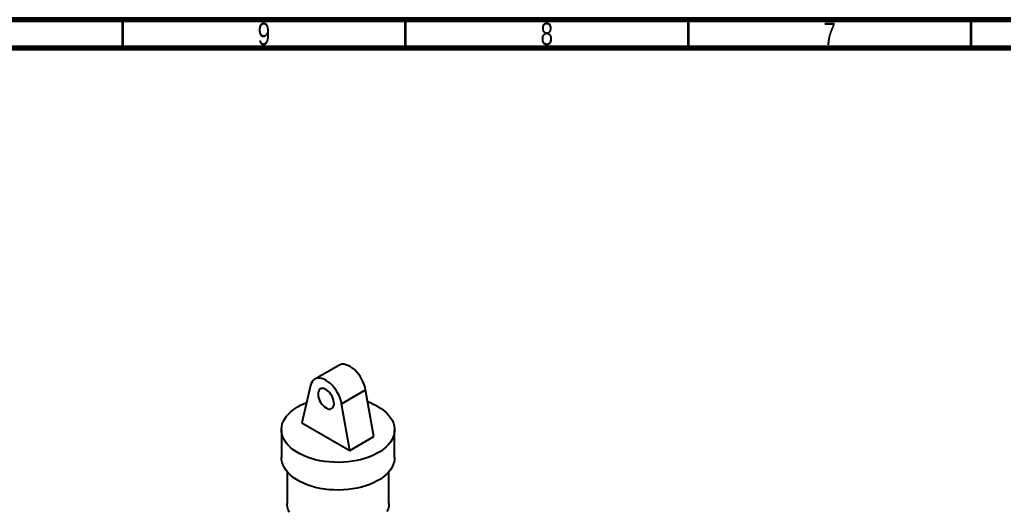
# Model space of a CAD drawing. Header units: millimetres. Extents: x 1 to 1184, y 0 to 836.
# Drawn here: x 731.3 to 905.2, y 749.2 to 836 of the extents above; entities that cross this region are included whole.
import ezdxf

# ---------------------------------------------------------------- set-up
doc = ezdxf.new("R2010")
doc.units = ezdxf.units.MM
doc.styles.add('SLDTEXTSTYLE0', font='TXT', dxfattribs={"width": 0.75})

msp = doc.modelspace()

# ---------------------------------------------------------------- linework, layer by layer
at = {"color": 7, "linetype": 'Continuous', "lineweight": 70}
for p, q in [((15, 836), (1184, 836)), ((20, 831), (1179, 831))]:
    msp.add_line(p, q, dxfattribs=at)
at = {"color": 7, "linetype": 'Continuous', "lineweight": 35}
for p, q in [((749.5, 831), (749.5, 836)), ((799.5, 831), (799.5, 836)), ((849.5, 831), (849.5, 836)), ((899.5, 831), (899.5, 836))]:
    msp.add_line(p, q, dxfattribs=at)
at = {"color": 7, "linetype": 'Continuous', "lineweight": 25}
for p, q in [((787.68, 774.86), (783.44, 772.41)), ((782.68, 771.29), (781.15, 764.72)), ((788.2, 768.07), (792.44, 770.52)), ((793.88, 762.27), (792.44, 770.52)), ((789.63, 759.82), (788.2, 768.07)), ((777.56, 763.47), (777.56, 758.57)), ((781.15, 764.72), (789.63, 759.82)), ((797.56, 758.57), (797.56, 763.47)), ((789.63, 759.82), (793.88, 762.27)), ((778.56, 756.06), (778.56, 750.41)), ((796.56, 750.41), (796.56, 756.06))]:
    msp.add_line(p, q, dxfattribs=at)
at = {"color": 7, "linetype": 'Continuous', "lineweight": 25, "flags": 128}
for points in [[(792.44, 770.52), (792.33, 771), (792.17, 771.49), (791.97, 771.98), (791.73, 772.46), (791.45, 772.92), (791.14, 773.35), (790.8, 773.74), (790.45, 774.1), (790.07, 774.4), (789.7, 774.65), (789.32, 774.85), (788.94, 774.98), (788.58, 775.04), (788.24, 775.04), (787.93, 774.98), (787.68, 774.86)], [(788.2, 768.07), (788.09, 768.55), (787.93, 769.04), (787.73, 769.53), (787.49, 770.01), (787.21, 770.47), (786.9, 770.9), (786.56, 771.3), (786.2, 771.65), (785.83, 771.95), (785.45, 772.21), (785.07, 772.4), (784.7, 772.53), (784.34, 772.59), (784, 772.59), (783.69, 772.53), (783.41, 772.4), (783.16, 772.2), (782.96, 771.95), (782.8, 771.65), (782.68, 771.29)], [(785.44, 767.32), (785.7, 767.19), (785.96, 767.13), (786.2, 767.13), (786.41, 767.2), (786.59, 767.34), (786.72, 767.53), (786.81, 767.77), (786.85, 768.06), (786.84, 768.37), (786.77, 768.71), (786.66, 769.06), (786.5, 769.4), (786.31, 769.73), (786.08, 770.03), (785.83, 770.29), (785.57, 770.5), (785.3, 770.65), (785.04, 770.75), (784.79, 770.78), (784.56, 770.74), (784.37, 770.64), (784.21, 770.47), (784.1, 770.26), (784.04, 769.99), (784.02, 769.69), (784.06, 769.36), (784.15, 769.01), (784.28, 768.67), (784.46, 768.33), (784.67, 768.02), (784.91, 767.74), (785.17, 767.5), (785.44, 767.32)], [(794.63, 767.55), (795.19, 767.2), (795.71, 766.82), (796.16, 766.41), (796.56, 765.98), (796.89, 765.54), (797.16, 765.08), (797.36, 764.61), (797.49, 764.14), (797.55, 763.65), (797.54, 763.17), (797.46, 762.69), (797.32, 762.21), (797.1, 761.75), (796.82, 761.29), (796.47, 760.85), (796.06, 760.43), (795.58, 760.03), (795.06, 759.65), (794.48, 759.31), (793.85, 758.99), (793.18, 758.7), (792.47, 758.44), (791.72, 758.22), (790.94, 758.04), (790.14, 757.9), (789.33, 757.79), (788.5, 757.72), (787.66, 757.7), (786.82, 757.71), (785.99, 757.77), (785.17, 757.87), (784.37, 758), (783.59, 758.17), (782.83, 758.38), (782.11, 758.63), (781.43, 758.91), (780.79, 759.22), (780.2, 759.56), (779.65, 759.93), (779.17, 760.33), (778.74, 760.74), (778.38, 761.18), (778.08, 761.63), (777.85, 762.09), (777.68, 762.57), (777.58, 763.05), (777.56, 763.53), (777.6, 764.02), (777.71, 764.49), (777.9, 764.97), (778.15, 765.43), (778.46, 765.87), (778.84, 766.31), (779.29, 766.72), (779.79, 767.1), (780.34, 767.47), (780.94, 767.8), (781.59, 768.11), (781.98, 768.26)], [(797.56, 758.57), (797.54, 758.27), (797.46, 757.79), (797.32, 757.31), (797.1, 756.85), (796.82, 756.39), (796.47, 755.95), (796.06, 755.53), (795.58, 755.13), (795.06, 754.75), (794.48, 754.41), (793.85, 754.09), (793.18, 753.8), (792.47, 753.54), (791.72, 753.32), (790.94, 753.14), (790.14, 753), (789.33, 752.89), (788.5, 752.83), (787.66, 752.8), (786.82, 752.82), (785.99, 752.87), (785.17, 752.97), (784.37, 753.1), (783.59, 753.27), (782.83, 753.48), (782.11, 753.73), (781.43, 754.01), (780.79, 754.32), (780.2, 754.67), (779.65, 755.03), (779.17, 755.43), (778.74, 755.84), (778.38, 756.28), (778.08, 756.73), (777.85, 757.2), (777.68, 757.67), (777.58, 758.15), (777.56, 758.57)], [(778.95, 748.88), (778.75, 749.32), (778.62, 749.78), (778.56, 750.23), (778.56, 750.41)], [(796.56, 750.41), (796.56, 750.35), (796.51, 749.89), (796.4, 749.44), (796.21, 748.99)]]:
    msp.add_lwpolyline(points, dxfattribs=at)
at = {"color": 7, "linetype": 'Continuous', "lineweight": 25}
msp.add_arc((789.12, 757.89), 11.12, 60.3032, 70.6039, dxfattribs=at)

# ---------------------------------------------------------------- texts
at = {"color": 7, "linetype": 'Continuous', "lineweight": 0, "char_height": 3.97, "attachment_point": 2, "style": 'SLDTEXTSTYLE0'}
for s, insert in [('9', (774.46, 835.47)), ('8', (824.46, 835.47)), ('7', (874.46, 835.47))]:
    msp.add_mtext(s, dxfattribs=dict(at, insert=insert))

doc.saveas('drawing.dxf')
